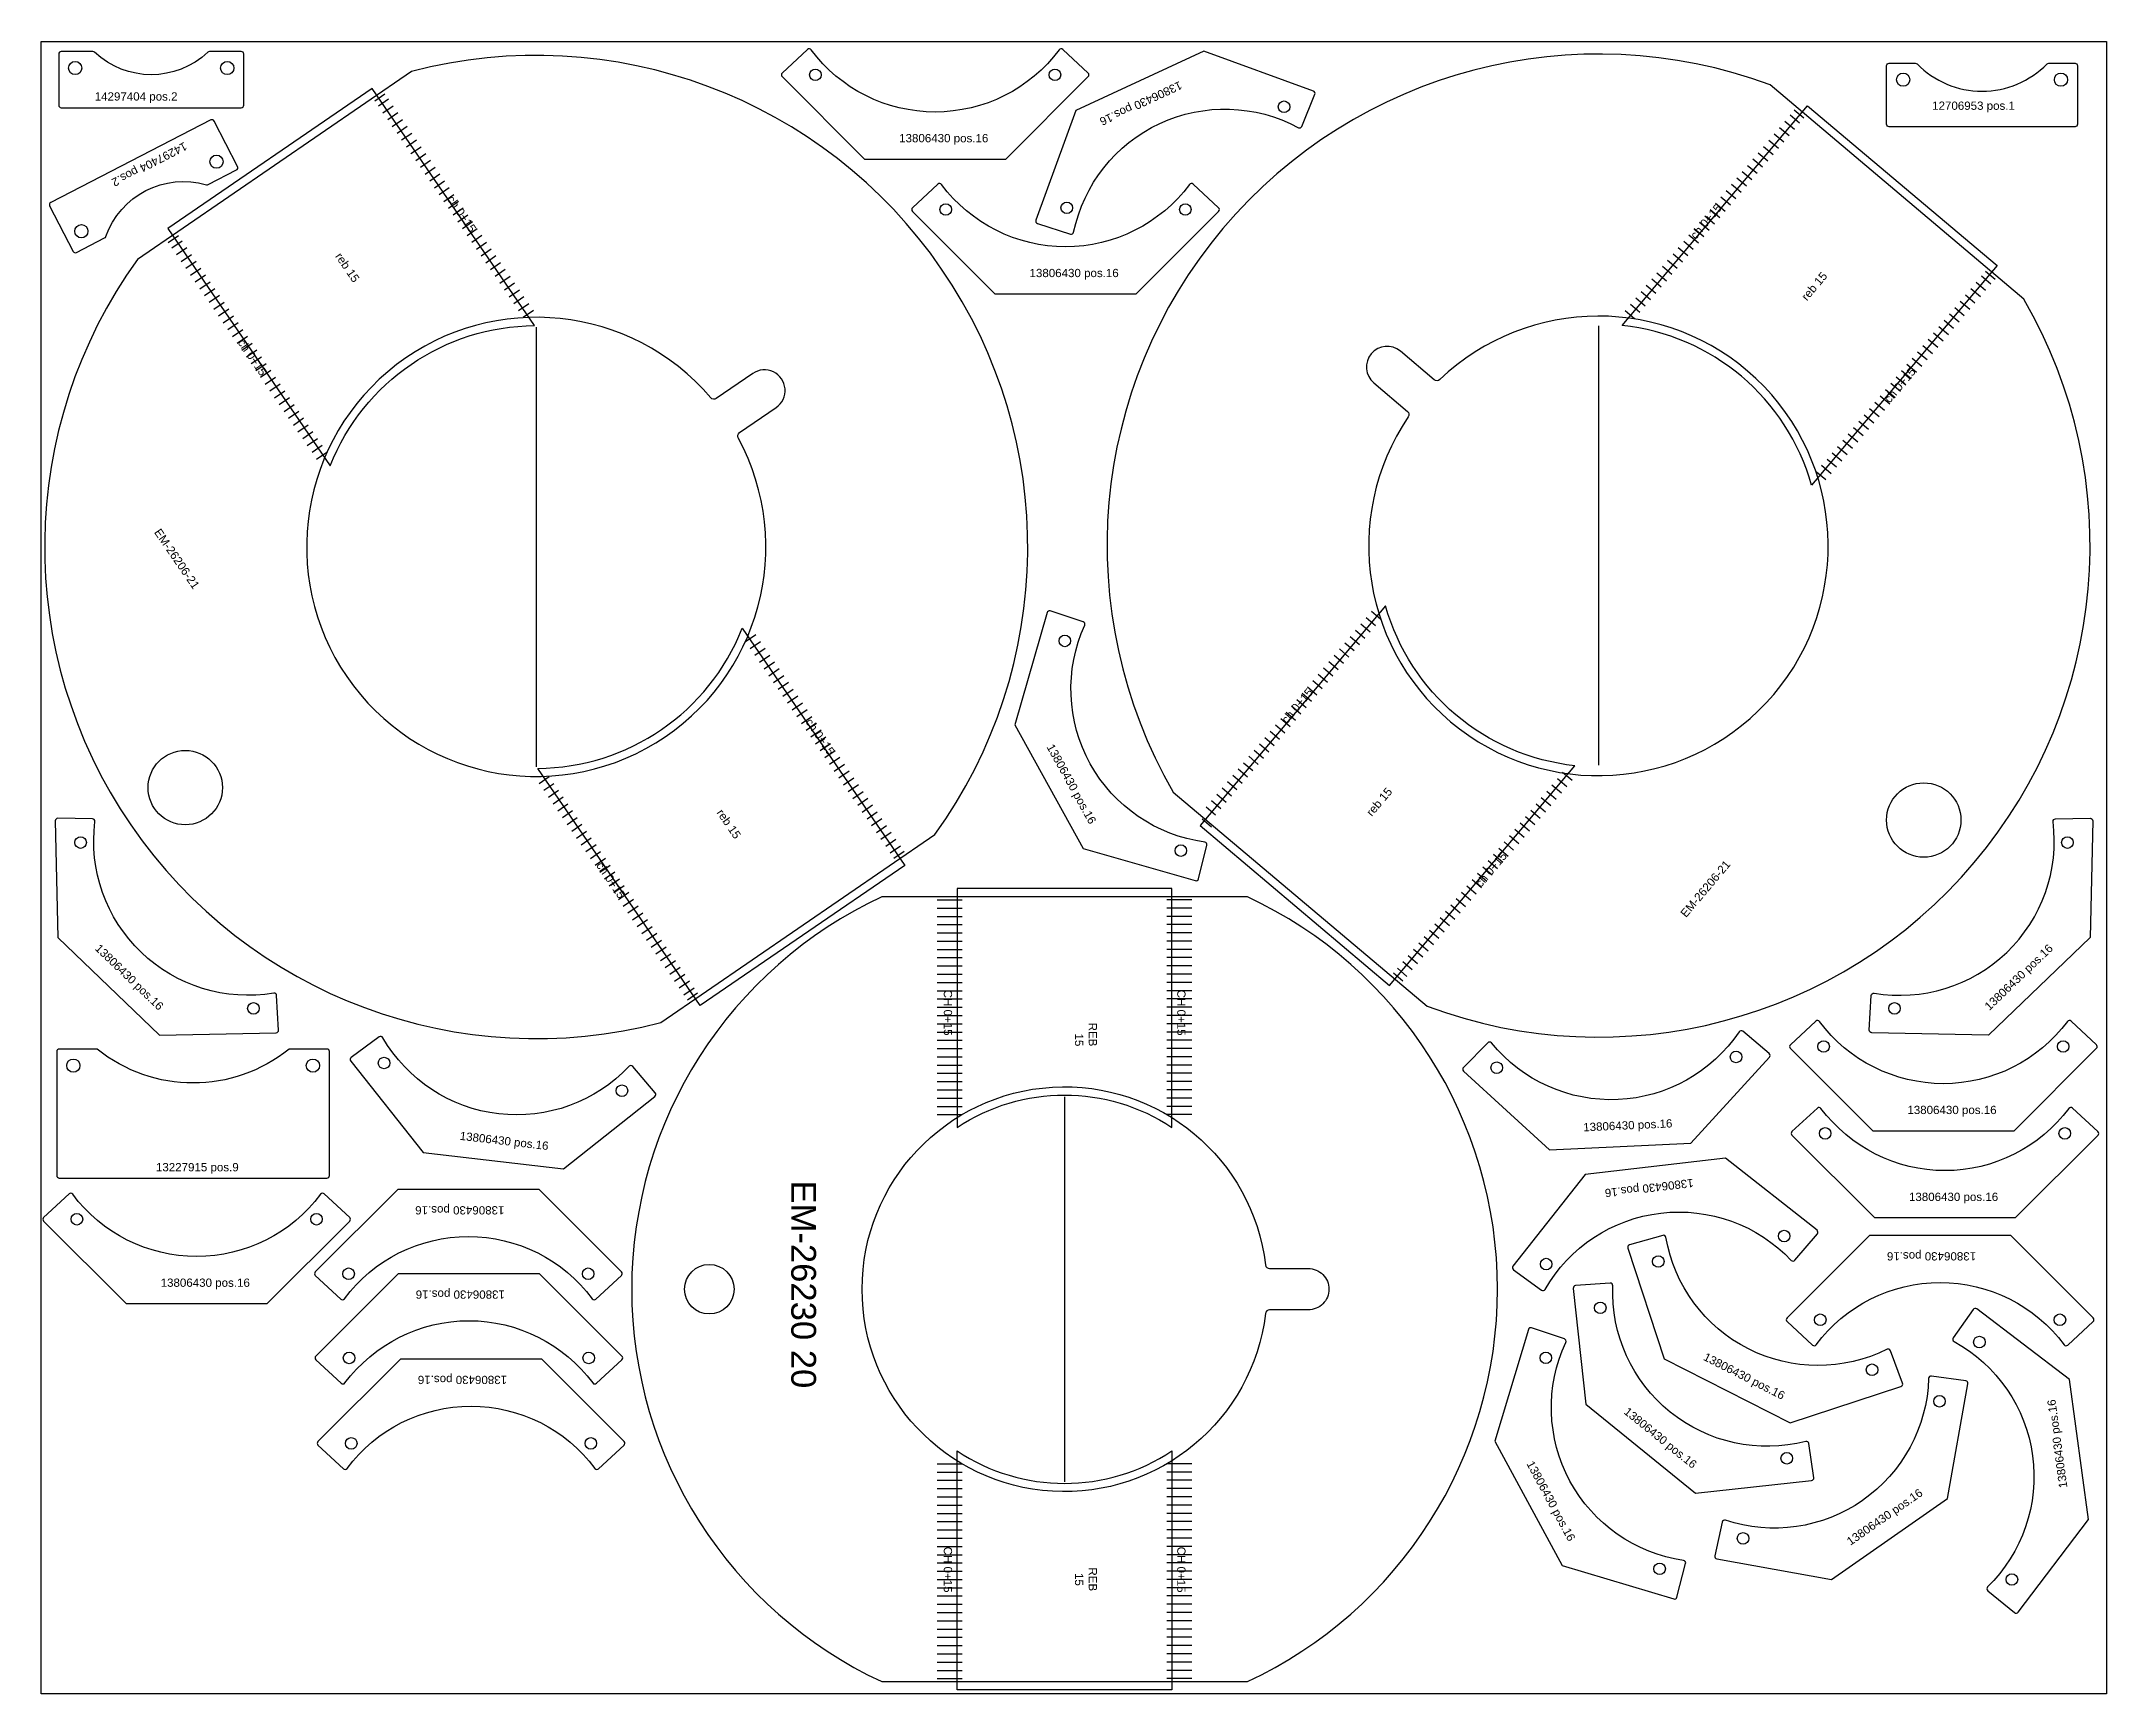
# Model space of a CAD drawing. Header units: millimetres. Extents: x 5807 to 8307, y 2530 to 4530.
import ezdxf

# ---------------------------------------------------------------- set-up
doc = ezdxf.new("R2010")
doc.units = ezdxf.units.MM
for name, color, linetype in [('12706953', 7, 'Continuous'), ('13227915', 7, 'Continuous'), ('13806430', 7, 'Continuous'), ('14297404', 7, 'Continuous'), ('Chanfro', 1, 'Continuous'), ('EM-26206-21', 7, 'Continuous'), ('EM-26230 20', 7, 'Continuous'), ('Rebaixo', 6, 'Continuous'), ('Texto', 3, 'Continuous')]:
    doc.layers.add(name, color=color, linetype=linetype)
doc.styles.get("Standard").update_dxf_attribs({"font": 'arial.ttf'})

msp = doc.modelspace()

# ---------------------------------------------------------------- linework, layer by layer
for p, q in [((6405.7, 4183.8), (6405.7, 3651.8)), ((7691.6, 4185.5), (7691.6, 3653.5)), ((7045.2, 3252.4), (7045.2, 2786.4))]:
    msp.add_line(p, q)
msp.add_lwpolyline([(5806.6, 4529.8), (8306.6, 4529.8), (8306.6, 2529.8), (5806.6, 2529.8)], close=True)
at = {"layer": '12706953', "color": 1}
msp.add_lwpolyline([(8040.3, 4429.4), (8040.3, 4500.4, -0.414214), (8043.3, 4503.4), (8075, 4503.4, -0.201835), (8077.1, 4502.5, 0.420813), (8234.4, 4502.5, -0.201835), (8236.6, 4503.4), (8268.3, 4503.4, -0.414214), (8271.3, 4500.4), (8271.3, 4429.4, -0.414214), (8268.3, 4426.4), (8043.3, 4426.4, -0.414214)], format="xyb", close=True, dxfattribs=at)
for centre in [(8060.3, 4483.4), (8251.3, 4483.4)]:
    msp.add_circle(centre, 8, dxfattribs=at)
at = {"layer": '13227915', "color": 1}
msp.add_lwpolyline([(6106.5, 3310, -0.353016), (5874.3, 3310), (5828.4, 3310, 0.414214), (5825.4, 3307), (5825.4, 3157, 0.414214), (5828.4, 3154), (6152.4, 3154, 0.414214), (6155.4, 3157), (6155.4, 3307, 0.414214), (6152.4, 3310)], format="xyb", close=True, dxfattribs=at)
for centre in [(5845.4, 3290), (6135.4, 3290)]:
    msp.add_circle(centre, 8, dxfattribs=at)
at = {"layer": '13806430', "color": 1}
for points in [[(6703.3, 4487.1), (6803.1, 4387.3), (6974.1, 4387.3), (7073.9, 4487.1, 0.424939), (7073.8, 4491.4), (7043, 4520, 0.446573), (7038.6, 4519.6, -0.502371), (6738.5, 4519.6, 0.446573), (6734.1, 4520), (6703.3, 4491.4, 0.424939)], [(7346.5, 4469.6), (7213.9, 4518), (7058.9, 4445.9), (7010.5, 4313.3, 0.424939), (7012.4, 4309.4), (7052.3, 4296.5, 0.446573), (7056.2, 4298.7, -0.502371), (7328.2, 4425.3, 0.446573), (7332.4, 4426.8), (7348.2, 4465.7, 0.424939)], [(6861.1, 4324), (6960.9, 4224.2), (7131.9, 4224.2), (7231.7, 4324, 0.424939), (7231.6, 4328.3), (7200.9, 4356.9, 0.446573), (7196.4, 4356.5, -0.502371), (6896.4, 4356.5, 0.446573), (6891.9, 4356.9), (6861.2, 4328.3, 0.424939)], [(7024.1, 3838.3), (6985.1, 3702.6), (7067.9, 3553), (7203.5, 3514, 0.424939), (7207.3, 3516.1), (7217.4, 3556.9, 0.446573), (7214.9, 3560.6, -0.502371), (7069.6, 3823.1, 0.446573), (7067.8, 3827.2), (7027.9, 3840.3, 0.424939)], [(5823.6, 3586.3), (5826.5, 3445.2), (5949.9, 3326.9), (6091, 3329.8, 0.424939), (6093.9, 3333), (6091.5, 3374.9, 0.446573), (6088, 3377.7, -0.502371), (5871.5, 3585.4, 0.446573), (5868.6, 3588.8), (5826.6, 3589.4, 0.424939)], [(8289.7, 3586.3), (8286.8, 3445.2), (8163.4, 3326.9), (8022.3, 3329.8, -0.424939), (8019.3, 3333), (8021.7, 3374.9, -0.446573), (8025.2, 3377.7, 0.502371), (8241.8, 3585.4, -0.446573), (8244.7, 3588.8), (8286.7, 3589.4, -0.424939)], [(6181.2, 3295.6), (6268.8, 3185), (6438.6, 3165.2), (6549.3, 3252.8, 0.424939), (6549.7, 3257.1), (6522.5, 3289.1, 0.446573), (6518, 3289.2, -0.502371), (6220, 3323.8, 0.446573), (6215.6, 3324.7), (6181.7, 3299.9, 0.424939)], [(7528.1, 3283.5), (7632.3, 3188.3), (7803.2, 3196), (7898.4, 3300.2, 0.424939), (7898.1, 3304.5), (7866.1, 3331.6, 0.446573), (7861.7, 3331, -0.502371), (7561.9, 3317.5, 0.446573), (7557.5, 3317.7), (7528, 3287.8, 0.424939)], [(7923.7, 3311), (8023.5, 3211.2), (8194.5, 3211.2), (8294.3, 3311, 0.424939), (8294.2, 3315.3), (8263.5, 3343.9, 0.446573), (8259, 3343.5, -0.502371), (7959, 3343.5, 0.446573), (7954.5, 3343.9), (7923.8, 3315.3, 0.424939)], [(7925.6, 3205.8), (8025.4, 3106), (8196.4, 3106), (8296.2, 3205.8, 0.424939), (8296.1, 3210.1), (8265.3, 3238.7, 0.446573), (8260.9, 3238.3, -0.502371), (7960.8, 3238.3, 0.446573), (7956.4, 3238.7), (7925.6, 3210.1, 0.424939)], [(7956, 3090.7), (7845.2, 3178.1), (7675.4, 3158.1), (7588, 3047.3, 0.424939), (7588.5, 3043), (7622.4, 3018.2, 0.446573), (7626.8, 3019.1, -0.502371), (7924.8, 3054.3, 0.446573), (7929.2, 3054.4), (7956.4, 3086.4, 0.424939)], [(5809.4, 3101.9), (5909.2, 3002.1), (6080.2, 3002.1), (6180, 3101.9, 0.424939), (6179.9, 3106.2), (6149.1, 3134.8, 0.446573), (6144.7, 3134.4, -0.502371), (5844.6, 3134.4, 0.446573), (5840.2, 3134.8), (5809.4, 3106.2, 0.424939)], [(6508.9, 3040.3), (6409.1, 3140.1), (6238.1, 3140.1), (6138.3, 3040.3, 0.424939), (6138.3, 3036), (6169.1, 3007.4, 0.446573), (6173.5, 3007.8, -0.502371), (6473.6, 3007.8, 0.446573), (6478, 3007.4), (6508.8, 3036, 0.424939)], [(7727, 3069.2), (7770.9, 2935), (7923.5, 2857.8), (8057.6, 2901.7, 0.424939), (8059.5, 2905.6), (8045, 2945, 0.446573), (8040.8, 2946.7, -0.502371), (7773.1, 3082.2, 0.446573), (7769.3, 3084.6), (7729, 3073, 0.424939)], [(8290.3, 2984.6), (8190.5, 3084.4), (8019.5, 3084.4), (7919.7, 2984.6, 0.424939), (7919.8, 2980.3), (7950.6, 2951.7, 0.446573), (7955, 2952.2, -0.502371), (8255.1, 2952.2, 0.446573), (8259.5, 2951.7), (8290.3, 2980.3, 0.424939)], [(6509.5, 2938.4), (6409.7, 3038.2), (6238.7, 3038.2), (6138.9, 2938.4, 0.424939), (6139, 2934.1), (6169.7, 2905.5, 0.446573), (6174.2, 2905.9, -0.502371), (6474.2, 2905.9, 0.446573), (6478.7, 2905.5), (6509.4, 2934.1, 0.424939)], [(7661, 3020.4), (7676, 2880.1), (7809.1, 2772.7), (7949.4, 2787.8, 0.424939), (7952.1, 2791.2), (7946.1, 2832.7, 0.446573), (7942.4, 2835.2, -0.502371), (7708.8, 3023.6, 0.446573), (7705.6, 3026.7), (7663.7, 3023.8, 0.424939)], [(8199.5, 2628.4), (8284.8, 2740.8), (8261.7, 2910.2), (8149.3, 2995.6, 0.424939), (8145, 2994.9), (8120.8, 2960.6, 0.446573), (8121.9, 2956.2, -0.502371), (8162.5, 2659, 0.446573), (8162.7, 2654.5), (8195.2, 2627.9, 0.424939)], [(7606.7, 2970.7), (7566.2, 2835.5), (7647.4, 2685), (7782.7, 2644.5, 0.424939), (7786.4, 2646.7), (7797, 2687.3, 0.446573), (7794.5, 2691, -0.502371), (7652, 2955.1, 0.446573), (7650.3, 2959.2), (7610.5, 2972.7, 0.424939)], [(6512.1, 2835), (6412.3, 2934.8), (6241.3, 2934.8), (6141.5, 2835, 0.424939), (6141.5, 2830.7), (6172.3, 2802.1, 0.446573), (6176.7, 2802.5, -0.502371), (6476.8, 2802.5, 0.446573), (6481.2, 2802.1), (6512, 2830.7, 0.424939)], [(7834.7, 2692.9), (7973.7, 2668.2), (8113.9, 2766), (8138.7, 2905, 0.424939), (8136.1, 2908.5), (8094.6, 2914.3, 0.446573), (8091.1, 2911.5, -0.502371), (7845.1, 2739.8, 0.446573), (7841.2, 2737.6), (7832.3, 2696.5, 0.424939)]]:
    msp.add_lwpolyline(points, format="xyb", close=True, dxfattribs=at)
for centre in [(6743.6, 4489.3), (7033.6, 4489.3), (7310.9, 4450.6), (6901.4, 4326.2), (7047.9, 4328.3), (7191.4, 4326.2), (7045.6, 3804.1), (5854.2, 3560), (7185.9, 3550.3), (8259.1, 3560), (6063.4, 3359.3), (8049.8, 3359.3), (6221.5, 3293.2), (7858, 3300.5), (7964, 3313.2), (8254, 3313.2), (7568.3, 3287.5), (6509.5, 3259.7), (7965.9, 3208), (8255.9, 3208), (5849.7, 3104.1), (6139.7, 3104.1), (7916.2, 3083.8), (7628.2, 3049.8), (7763.9, 3052.9), (6178.6, 3038.1), (6468.6, 3038.1), (7693.7, 2996.9), (7960, 2982.4), (8250, 2982.4), (8152.5, 2955.4), (6179.2, 2936.2), (6469.2, 2936.2), (7627.8, 2936.3), (8022.6, 2921.9), (8104.3, 2883.7), (6181.8, 2832.8), (6471.8, 2832.8), (7919.4, 2814.8), (7866.5, 2717.8), (7765.5, 2681), (8191.9, 2668)]:
    msp.add_circle(centre, 7, dxfattribs=at)
at = {"layer": '14297404', "color": 1}
for points in [[(5869.1, 4517.5), (5830.7, 4517.5, 0.414214), (5827.7, 4514.5), (5827.7, 4452.5, 0.414214), (5830.7, 4449.5), (6048.7, 4449.5, 0.414214), (6051.7, 4452.5), (6051.7, 4514.5, 0.414214), (6048.7, 4517.5), (6010.3, 4517.5, 0.191068), (6008.2, 4516.6, -0.396615), (5871.2, 4516.6, 0.191068)], [(6008.8, 4356.5), (6042.9, 4374.1, 0.414214), (6044.2, 4378.2), (6015.8, 4433.3, 0.414214), (6011.8, 4434.6), (5818, 4334.7, 0.414214), (5816.7, 4330.7), (5845.1, 4275.6, 0.414214), (5849.1, 4274.3), (5883.3, 4291.9, 0.191068), (5884.7, 4293.5, -0.396615), (6006.6, 4356.3, 0.191068)]]:
    msp.add_lwpolyline(points, format="xyb", close=True, dxfattribs=at)
for centre in [(5847.7, 4497.5), (6031.7, 4497.5), (6018.7, 4384.1), (5855.1, 4299.9)]:
    msp.add_circle(centre, 8, dxfattribs=at)
at = {"layer": 'Chanfro'}
for p, q in [((6222.6, 4466), (6210.2, 4457.5)), ((6226.9, 4459.7), (6214.6, 4451.2)), ((6232.6, 4451.4), (6220.2, 4442.9)), ((6238.2, 4443.2), (6225.9, 4434.7)), ((6243.9, 4434.9), (6231.5, 4426.4)), ((6249.6, 4426.7), (6237.2, 4418.2)), ((7910.7, 4425.6), (7922.1, 4415.9)), ((7917.1, 4433.2), (7928.6, 4423.6)), ((7923.6, 4440.9), (7935, 4431.2)), ((7928.5, 4446.7), (7940, 4437.1)), ((6255.2, 4418.4), (6242.8, 4410)), ((6260.9, 4410.2), (6248.5, 4401.7)), ((6266.5, 4401.9), (6254.1, 4393.5)), ((7891.3, 4402.7), (7902.8, 4393)), ((7897.8, 4410.3), (7909.2, 4400.6)), ((7904.2, 4417.9), (7915.7, 4408.3)), ((6272.2, 4393.7), (6259.8, 4385.2)), ((6277.8, 4385.4), (6265.5, 4377)), ((6283.5, 4377.2), (6271.1, 4368.7)), ((7872, 4379.7), (7883.4, 4370.1)), ((7878.4, 4387.4), (7889.9, 4377.7)), ((7884.9, 4395), (7896.3, 4385.3)), ((6289.1, 4368.9), (6276.8, 4360.5)), ((6294.8, 4360.7), (6282.4, 4352.2)), ((6300.4, 4352.5), (6288.1, 4344)), ((7852.6, 4356.8), (7864.1, 4347.1)), ((7859.1, 4364.5), (7870.5, 4354.8)), ((7865.5, 4372.1), (7877, 4362.4)), ((6306.1, 4344.2), (6293.7, 4335.7)), ((6311.8, 4336), (6299.4, 4327.5)), ((6317.4, 4327.7), (6305, 4319.2)), ((7826.8, 4326.2), (7838.3, 4316.6)), ((7833.3, 4333.9), (7844.7, 4324.2)), ((7839.7, 4341.5), (7851.2, 4331.9)), ((7846.2, 4349.2), (7857.6, 4339.5)), ((6323.1, 4319.5), (6310.7, 4311)), ((6328.7, 4311.2), (6316.3, 4302.7)), ((6334.4, 4303), (6322, 4294.5)), ((7807.5, 4303.3), (7818.9, 4293.6)), ((7813.9, 4311), (7825.4, 4301.3)), ((7820.4, 4318.6), (7831.8, 4308.9)), ((5960.3, 4286.2), (5972.7, 4294.7)), ((5964.7, 4279.9), (5977, 4288.3)), ((5970.3, 4271.6), (5982.7, 4280.1)), ((6340, 4294.7), (6327.7, 4286.2)), ((6345.7, 4286.5), (6333.3, 4278)), ((6351.3, 4278.2), (6339, 4269.7)), ((7788.1, 4280.4), (7799.6, 4270.7)), ((7794.6, 4288), (7806, 4278.4)), ((7801, 4295.7), (7812.5, 4286)), ((5976, 4263.4), (5988.3, 4271.9)), ((5981.6, 4255.1), (5994, 4263.6)), ((5987.3, 4246.9), (5999.6, 4255.4)), ((6357, 4270), (6344.6, 4261.5)), ((6362.6, 4261.7), (6350.3, 4253.2)), ((6368.3, 4253.5), (6355.9, 4245)), ((7768.8, 4257.5), (7780.2, 4247.8)), ((7775.2, 4265.1), (7786.7, 4255.4)), ((7781.7, 4272.7), (7793.1, 4263.1)), ((8171.5, 4241.6), (8160.1, 4251.3)), ((5992.9, 4238.6), (6005.3, 4247.1)), ((5998.6, 4230.4), (6011, 4238.9)), ((6004.2, 4222.1), (6016.6, 4230.6)), ((6374, 4245.2), (6361.6, 4236.7)), ((6379.6, 4237), (6367.2, 4228.5)), ((6385.3, 4228.7), (6372.9, 4220.3)), ((7743, 4226.9), (7754.4, 4217.2)), ((7749.4, 4234.5), (7760.9, 4224.9)), ((7755.9, 4242.2), (7767.3, 4232.5)), ((7762.3, 4249.8), (7773.8, 4240.1)), ((8153.7, 4220.5), (8142.2, 4230.2)), ((8160.1, 4228.1), (8148.7, 4237.8)), ((8166.6, 4235.8), (8155.1, 4245.4)), ((6009.9, 4213.9), (6022.3, 4222.4)), ((6015.5, 4205.6), (6027.9, 4214.1)), ((6021.2, 4197.4), (6033.6, 4205.9)), ((6390.9, 4220.5), (6378.5, 4212)), ((6396.6, 4212.2), (6384.2, 4203.8)), ((6402.2, 4204), (6389.9, 4195.5)), ((7723.6, 4204), (7735.1, 4194.3)), ((7730.1, 4211.6), (7741.5, 4201.9)), ((7736.5, 4219.3), (7748, 4209.6)), ((8134.3, 4197.6), (8122.9, 4207.2)), ((8140.8, 4205.2), (8129.3, 4214.9)), ((8147.2, 4212.8), (8135.8, 4222.5)), ((6026.9, 4189.1), (6039.2, 4197.6)), ((6032.5, 4180.9), (6044.9, 4189.4)), ((6038.2, 4172.6), (6050.5, 4181.1)), ((8108.5, 4167), (8097.1, 4176.7)), ((8115, 4174.6), (8103.5, 4184.3)), ((8121.4, 4182.3), (8110, 4191.9)), ((8127.9, 4189.9), (8116.4, 4199.6)), ((6043.8, 4164.4), (6056.2, 4172.9)), ((6049.5, 4156.1), (6061.8, 4164.6)), ((6055.1, 4147.9), (6067.5, 4156.4)), ((8089.2, 4144.1), (8077.7, 4153.7)), ((8095.6, 4151.7), (8084.2, 4161.4)), ((8102.1, 4159.3), (8090.6, 4169)), ((6060.8, 4139.7), (6073.2, 4148.1)), ((6066.4, 4131.4), (6078.8, 4139.9)), ((6072.1, 4123.2), (6084.5, 4131.6)), ((8069.8, 4121.1), (8058.4, 4130.8)), ((8076.3, 4128.8), (8064.8, 4138.5)), ((8082.7, 4136.4), (8071.3, 4146.1)), ((6077.7, 4114.9), (6090.1, 4123.4)), ((6083.4, 4106.7), (6095.8, 4115.1)), ((6089.1, 4098.4), (6101.4, 4106.9)), ((8044, 4090.6), (8032.6, 4100.2)), ((8050.5, 4098.2), (8039, 4107.9)), ((8056.9, 4105.9), (8045.5, 4115.5)), ((8063.4, 4113.5), (8051.9, 4123.2)), ((6094.7, 4090.2), (6107.1, 4098.6)), ((6100.4, 4081.9), (6112.7, 4090.4)), ((6106, 4073.7), (6118.4, 4082.1)), ((8024.7, 4067.6), (8013.2, 4077.3)), ((8031.1, 4075.3), (8019.7, 4085)), ((8037.6, 4082.9), (8026.1, 4092.6)), ((6111.7, 4065.4), (6124, 4073.9)), ((6117.3, 4057.2), (6129.7, 4065.7)), ((6123, 4048.9), (6135.3, 4057.4)), ((8005.3, 4044.7), (7993.9, 4054.4)), ((8011.8, 4052.4), (8000.3, 4062)), ((8018.2, 4060), (8006.8, 4069.7)), ((6128.6, 4040.7), (6141, 4049.2)), ((6134.3, 4032.4), (6146.7, 4040.9)), ((6139.9, 4024.2), (6152.3, 4032.7)), ((7986, 4021.8), (7974.5, 4031.5)), ((7992.4, 4029.4), (7981, 4039.1)), ((7998.9, 4037.1), (7987.4, 4046.8)), ((7966.6, 3998.9), (7955.2, 4008.5)), ((7973.1, 4006.5), (7961.6, 4016.2)), ((7979.5, 4014.2), (7968.1, 4023.8)), ((7410.1, 3832.5), (7421.6, 3822.8)), ((7416.6, 3840.1), (7428, 3830.5)), ((6671.4, 3811.3), (6659, 3802.8)), ((6677.1, 3803.1), (6664.7, 3794.6)), ((7384.3, 3801.9), (7395.8, 3792.3)), ((7390.8, 3809.6), (7402.2, 3799.9)), ((7397.2, 3817.2), (7408.7, 3807.5)), ((7403.7, 3824.9), (7415.1, 3815.2)), ((6682.7, 3794.8), (6670.4, 3786.3)), ((6688.4, 3786.6), (6676, 3778.1)), ((6694, 3778.3), (6681.7, 3769.8)), ((7365, 3779), (7376.4, 3769.3)), ((7371.4, 3786.7), (7382.9, 3777)), ((7377.9, 3794.3), (7389.3, 3784.6)), ((6699.7, 3770.1), (6687.3, 3761.6)), ((6705.3, 3761.8), (6693, 3753.4)), ((6711, 3753.6), (6698.6, 3745.1)), ((7345.6, 3756.1), (7357.1, 3746.4)), ((7352.1, 3763.7), (7363.5, 3754.1)), ((7358.5, 3771.4), (7370, 3761.7)), ((6716.7, 3745.3), (6704.3, 3736.9)), ((6722.3, 3737.1), (6709.9, 3728.6)), ((6728, 3728.8), (6715.6, 3720.4)), ((7319.8, 3725.5), (7331.3, 3715.8)), ((7326.3, 3733.2), (7337.7, 3723.5)), ((7332.7, 3740.8), (7344.2, 3731.1)), ((7339.2, 3748.4), (7350.6, 3738.8)), ((6733.6, 3720.6), (6721.2, 3712.1)), ((6739.3, 3712.3), (6726.9, 3703.9)), ((6744.9, 3704.1), (6732.6, 3695.6)), ((7300.5, 3702.6), (7311.9, 3692.9)), ((7306.9, 3710.2), (7318.4, 3700.6)), ((7313.4, 3717.9), (7324.8, 3708.2)), ((6750.6, 3695.9), (6738.2, 3687.4)), ((6756.2, 3687.6), (6743.9, 3679.1)), ((6761.9, 3679.4), (6749.5, 3670.9)), ((7281.1, 3679.7), (7292.6, 3670)), ((7287.6, 3687.3), (7299, 3677.6)), ((7294, 3695), (7305.5, 3685.3)), ((6767.5, 3671.1), (6755.2, 3662.6)), ((6773.2, 3662.9), (6760.8, 3654.4)), ((6778.9, 3654.6), (6766.5, 3646.1)), ((7261.8, 3656.7), (7273.2, 3647.1)), ((7268.2, 3664.4), (7279.7, 3654.7)), ((7274.7, 3672), (7286.1, 3662.3)), ((6409.1, 3631.5), (6421.5, 3640)), ((6414.8, 3623.3), (6427.2, 3631.7)), ((6784.5, 3646.4), (6772.1, 3637.9)), ((6790.2, 3638.1), (6777.8, 3629.6)), ((6795.8, 3629.9), (6783.4, 3621.4)), ((7236, 3626.2), (7247.4, 3616.5)), ((7242.4, 3633.8), (7253.9, 3624.1)), ((7248.9, 3641.5), (7260.3, 3631.8)), ((7255.3, 3649.1), (7266.8, 3639.4)), ((7646.7, 3619.8), (7635.2, 3629.4)), ((7653.1, 3627.4), (7641.7, 3637.1)), ((7659.6, 3635), (7648.1, 3644.7)), ((6420.4, 3615), (6432.8, 3623.5)), ((6426.1, 3606.8), (6438.5, 3615.2)), ((6431.8, 3598.5), (6444.1, 3607)), ((6801.5, 3621.6), (6789.1, 3613.1)), ((6807.1, 3613.4), (6794.8, 3604.9)), ((6812.8, 3605.1), (6800.4, 3596.6)), ((7216.6, 3603.2), (7228.1, 3593.6)), ((7223.1, 3610.9), (7234.5, 3601.2)), ((7229.5, 3618.5), (7241, 3608.9)), ((7627.3, 3596.8), (7615.9, 3606.5)), ((7633.8, 3604.5), (7622.3, 3614.2)), ((7640.2, 3612.1), (7628.8, 3621.8)), ((6437.4, 3590.3), (6449.8, 3598.8)), ((6443.1, 3582), (6455.4, 3590.5)), ((6448.7, 3573.8), (6461.1, 3582.3)), ((6818.4, 3596.9), (6806.1, 3588.4)), ((6824.1, 3588.6), (6811.7, 3580.1)), ((6829.7, 3580.4), (6817.4, 3571.9)), ((7211.7, 3588.9), (7223.1, 3579.2)), ((7601.5, 3566.3), (7590.1, 3575.9)), ((7608, 3573.9), (7596.5, 3583.6)), ((7614.4, 3581.6), (7603, 3591.2)), ((7620.9, 3589.2), (7609.4, 3598.9)), ((6454.4, 3565.5), (6466.7, 3574)), ((6460, 3557.3), (6472.4, 3565.8)), ((6465.7, 3549), (6478.1, 3557.5)), ((6835.4, 3572.1), (6823, 3563.7)), ((6841.1, 3563.9), (6828.7, 3555.4)), ((6846.7, 3555.6), (6834.3, 3547.2)), ((7582.2, 3543.3), (7570.7, 3553)), ((7588.6, 3551), (7577.2, 3560.7)), ((7595.1, 3558.6), (7583.6, 3568.3)), ((6471.3, 3540.8), (6483.7, 3549.3)), ((6477, 3532.5), (6489.4, 3541)), ((6482.6, 3524.3), (6495, 3532.8)), ((6851.1, 3549.3), (6838.7, 3540.8)), ((7562.8, 3520.4), (7551.4, 3530.1)), ((7569.3, 3528.1), (7557.8, 3537.7)), ((7575.7, 3535.7), (7564.3, 3545.4)), ((6488.3, 3516), (6500.7, 3524.5)), ((6494, 3507.8), (6506.3, 3516.3)), ((6499.6, 3499.5), (6512, 3508)), ((7543.5, 3497.5), (7532, 3507.2)), ((7549.9, 3505.1), (7538.5, 3514.8)), ((7556.4, 3512.8), (7544.9, 3522.4)), ((6505.3, 3491.3), (6517.6, 3499.8)), ((6510.9, 3483.1), (6523.3, 3491.5)), ((6516.6, 3474.8), (6528.9, 3483.3)), ((6522.2, 3466.6), (6534.6, 3475)), ((6891.2, 3490.7), (6921.2, 3490.7)), ((6891.2, 3480.7), (6921.2, 3480.7)), ((7199.2, 3490.7), (7169.2, 3490.7)), ((7199.2, 3480.7), (7169.2, 3480.7)), ((7517.7, 3466.9), (7506.2, 3476.6)), ((7524.1, 3474.6), (7512.7, 3484.2)), ((7530.6, 3482.2), (7519.1, 3491.9)), ((7537, 3489.8), (7525.6, 3499.5)), ((6527.9, 3458.3), (6540.3, 3466.8)), ((6533.5, 3450.1), (6545.9, 3458.5)), ((6539.2, 3441.8), (6551.6, 3450.3)), ((6891.2, 3470.7), (6921.2, 3470.7)), ((6891.2, 3460.7), (6921.2, 3460.7)), ((6891.2, 3450.7), (6921.2, 3450.7)), ((7199.2, 3470.7), (7169.2, 3470.7)), ((7199.2, 3460.7), (7169.2, 3460.7)), ((7199.2, 3450.7), (7169.2, 3450.7)), ((7498.3, 3444), (7486.9, 3453.7)), ((7504.8, 3451.6), (7493.3, 3461.3)), ((7511.2, 3459.3), (7499.8, 3469)), ((6544.8, 3433.6), (6557.2, 3442)), ((6550.5, 3425.3), (6562.9, 3433.8)), ((6556.2, 3417.1), (6568.5, 3425.5)), ((6891.2, 3440.7), (6921.2, 3440.7)), ((6891.2, 3430.7), (6921.2, 3430.7)), ((7199.2, 3440.7), (7169.2, 3440.7)), ((7199.2, 3430.7), (7169.2, 3430.7)), ((7479, 3421.1), (7467.5, 3430.7)), ((7485.4, 3428.7), (7474, 3438.4)), ((7491.9, 3436.4), (7480.4, 3446)), ((6561.8, 3408.8), (6574.2, 3417.3)), ((6567.5, 3400.6), (6579.8, 3409.1)), ((6573.1, 3392.3), (6585.5, 3400.8)), ((6891.2, 3420.7), (6921.2, 3420.7)), ((6891.2, 3410.7), (6921.2, 3410.7)), ((6891.2, 3400.7), (6921.2, 3400.7)), ((7199.2, 3420.7), (7169.2, 3420.7)), ((7199.2, 3410.7), (7169.2, 3410.7)), ((7199.2, 3400.7), (7169.2, 3400.7)), ((7454.7, 3392.3), (7443.2, 3401.9)), ((7459.6, 3398.1), (7448.2, 3407.8)), ((7466.1, 3405.8), (7454.6, 3415.5)), ((7472.5, 3413.4), (7461.1, 3423.1)), ((6578.8, 3384.1), (6591.1, 3392.6)), ((6584.4, 3375.8), (6596.8, 3384.3)), ((6588.8, 3369.5), (6601.1, 3378)), ((6891.2, 3390.7), (6921.2, 3390.7)), ((6891.2, 3380.7), (6921.2, 3380.7)), ((7199.2, 3390.7), (7169.2, 3390.7)), ((7199.2, 3380.7), (7169.2, 3380.7)), ((6891.2, 3370.7), (6921.2, 3370.7)), ((6891.2, 3360.7), (6921.2, 3360.7)), ((6891.2, 3350.7), (6921.2, 3350.7)), ((7199.2, 3370.7), (7169.2, 3370.7)), ((7199.2, 3360.7), (7169.2, 3360.7)), ((7199.2, 3350.7), (7169.2, 3350.7)), ((6891.2, 3340.7), (6921.2, 3340.7)), ((6891.2, 3330.7), (6921.2, 3330.7)), ((7199.2, 3340.7), (7169.2, 3340.7)), ((7199.2, 3330.7), (7169.2, 3330.7)), ((6891.2, 3320.7), (6921.2, 3320.7)), ((6891.2, 3310.7), (6921.2, 3310.7)), ((6891.2, 3300.7), (6921.2, 3300.7)), ((7199.2, 3320.7), (7169.2, 3320.7)), ((7199.2, 3310.7), (7169.2, 3310.7)), ((7199.2, 3300.7), (7169.2, 3300.7)), ((6891.2, 3290.7), (6921.2, 3290.7)), ((6891.2, 3280.7), (6921.2, 3280.7)), ((7199.2, 3290.7), (7169.2, 3290.7)), ((7199.2, 3280.7), (7169.2, 3280.7)), ((6891.2, 3270.7), (6921.2, 3270.7)), ((6891.2, 3260.7), (6921.2, 3260.7)), ((6891.2, 3250.7), (6921.2, 3250.7)), ((7199.2, 3270.7), (7169.2, 3270.7)), ((7199.2, 3260.7), (7169.2, 3260.7)), ((7199.2, 3250.7), (7169.2, 3250.7)), ((6891.2, 3240.7), (6921.2, 3240.7)), ((6891.2, 3230.7), (6921.2, 3230.7)), ((7199.2, 3240.7), (7169.2, 3240.7)), ((7199.2, 3230.7), (7169.2, 3230.7)), ((6891.2, 2808.1), (6921.2, 2808.1)), ((7199.2, 2808.1), (7169.2, 2808.1)), ((6891.2, 2798.1), (6921.2, 2798.1)), ((6891.2, 2788.1), (6921.2, 2788.1)), ((6891.2, 2778.1), (6921.2, 2778.1)), ((7199.2, 2798.1), (7169.2, 2798.1)), ((7199.2, 2788.1), (7169.2, 2788.1)), ((7199.2, 2778.1), (7169.2, 2778.1)), ((6891.2, 2768.1), (6921.2, 2768.1)), ((6891.2, 2758.1), (6921.2, 2758.1)), ((7199.2, 2768.1), (7169.2, 2768.1)), ((7199.2, 2758.1), (7169.2, 2758.1)), ((6891.2, 2748.1), (6921.2, 2748.1)), ((6891.2, 2738.1), (6921.2, 2738.1)), ((6891.2, 2728.1), (6921.2, 2728.1)), ((7199.2, 2748.1), (7169.2, 2748.1)), ((7199.2, 2738.1), (7169.2, 2738.1)), ((7199.2, 2728.1), (7169.2, 2728.1)), ((6891.2, 2718.1), (6921.2, 2718.1)), ((6891.2, 2708.1), (6921.2, 2708.1)), ((7199.2, 2718.1), (7169.2, 2718.1)), ((7199.2, 2708.1), (7169.2, 2708.1)), ((6891.2, 2698.1), (6921.2, 2698.1)), ((6891.2, 2688.1), (6921.2, 2688.1)), ((6891.2, 2678.1), (6921.2, 2678.1)), ((7199.2, 2698.1), (7169.2, 2698.1)), ((7199.2, 2688.1), (7169.2, 2688.1)), ((7199.2, 2678.1), (7169.2, 2678.1)), ((6891.2, 2668.1), (6921.2, 2668.1)), ((6891.2, 2658.1), (6921.2, 2658.1)), ((7199.2, 2668.1), (7169.2, 2668.1)), ((7199.2, 2658.1), (7169.2, 2658.1)), ((6891.2, 2648.1), (6921.2, 2648.1)), ((6891.2, 2638.1), (6921.2, 2638.1)), ((6891.2, 2628.1), (6921.2, 2628.1)), ((7199.2, 2648.1), (7169.2, 2648.1)), ((7199.2, 2638.1), (7169.2, 2638.1)), ((7199.2, 2628.1), (7169.2, 2628.1)), ((6891.2, 2618.1), (6921.2, 2618.1)), ((6891.2, 2608.1), (6921.2, 2608.1)), ((7199.2, 2618.1), (7169.2, 2618.1)), ((7199.2, 2608.1), (7169.2, 2608.1)), ((6891.2, 2598.1), (6921.2, 2598.1)), ((6891.2, 2588.1), (6921.2, 2588.1)), ((6891.2, 2578.1), (6921.2, 2578.1)), ((7199.2, 2598.1), (7169.2, 2598.1)), ((7199.2, 2588.1), (7169.2, 2588.1)), ((7199.2, 2578.1), (7169.2, 2578.1)), ((6891.2, 2568.1), (6921.2, 2568.1)), ((6891.2, 2558.1), (6921.2, 2558.1)), ((7199.2, 2568.1), (7169.2, 2568.1)), ((7199.2, 2558.1), (7169.2, 2558.1)), ((6891.2, 2548.1), (6921.2, 2548.1)), ((7199.2, 2548.1), (7169.2, 2548.1))]:
    msp.add_line(p, q, dxfattribs=at)
at = {"layer": 'EM-26206-21'}
for points in [[(6888.2, 3569.6, 0.703465), (6254.9, 4493.3), (5923.2, 4265.9, 0.703465), (6556.5, 3342.2)], [(7899.1, 4477.1, 0.703465), (7176.8, 3621.2), (7484.1, 3361.9, 0.703465), (8206.4, 4217.8)], [(6651.9, 4056.2), (6696.1, 4086.6, 1), (6667.8, 4127.8), (6623.6, 4097.5, -0.383438), (6617, 4098.4, 18.813513), (6650.3, 4049.8, -0.383438)], [(7492.7, 4120.1), (7451.7, 4154.7, 1), (7419.5, 4116.5), (7460.4, 4081.9, -0.383438), (7461.3, 4075.3, 18.813513), (7499.4, 4120.3, -0.383438)]]:
    msp.add_lwpolyline(points, format="xyb", close=True, dxfattribs=at)
for centre in [(5980.9, 3626.5), (8085.2, 3587.3)]:
    msp.add_circle(centre, 45, dxfattribs=at)
at = {"layer": 'EM-26230 20'}
for points in [[(7266.5, 2544.4, 0.637371), (7266.5, 3494.4), (6824, 3494.4, 0.637371), (6824, 2544.4)], [(7288.4, 3048.8, 0.379405), (7293.4, 3044.4), (7340.2, 3044.4, -0.414214), (7365.2, 3019.4), (7365.2, 3019.4, -0.414214), (7340.2, 2994.4), (7293.4, 2994.4, 0.379405), (7288.4, 2990, -16.606449)]]:
    msp.add_lwpolyline(points, format="xyb", close=True, dxfattribs=at)
msp.add_circle((6615.2, 3019.4), 30, dxfattribs=at)
at = {"layer": 'Rebaixo'}
for points in [[(6403.8, 4185.7), (6207.1, 4472.7), (5959.7, 4303.1), (6156.4, 4016.1, -0.306066)], [(7720.2, 4186), (7944.6, 4451.8), (8173.9, 4258.4), (7949.5, 3992.5, 0.306066)], [(7433.7, 3846.5), (7209.3, 3580.7), (7438.6, 3387.2), (7663, 3653, -0.306066)], [(6655, 3819.4), (6851.7, 3532.4), (6604.3, 3362.8), (6407.5, 3649.8, 0.306066)], [(6915.2, 3215.2, -0.301787), (7175.2, 3215.2), (7175.2, 3504.4), (6915.2, 3504.4)], [(6915.2, 2823.6, 0.301787), (7175.2, 2823.6), (7175.2, 2534.4), (6915.2, 2534.4)]]:
    msp.add_lwpolyline(points, format="xyb", close=True, dxfattribs=at)

# ---------------------------------------------------------------- texts
at = {"layer": 'Chanfro', "char_height": 10}
for s, width, heights, insert, attachment_point, rotation in [('ch 0+15', 79.958, [2.55], (6333.8, 4303.2), 3, 304.433), ('ch 0+15', 79.958, [2.55], (7801.6, 4295.8), 1, 49.8358), ('ch 0+15', 79.958, [2.55], (6072.1, 4123.8), 9, 304.433), ('ch 0+15', 79.958, [2.55], (8044.1, 4091.2), 7, 49.8358), ('ch 0+15', 79.958, [2.55], (7339.1, 3747.8), 3, 49.8358), ('ch 0+15', 79.958, [2.55], (6739.3, 3711.7), 1, 304.433), ('ch 0+15', 79.958, [2.55], (6477.6, 3532.3), 7, 304.433), ('ch 0+15', 79.958, [2.55], (7581.6, 3543.2), 9, 49.8358), ('CH 0+15', 63.746, [0], (6898.9, 3326.4), 9, 270), ('CH 0+15', 63.746, [0], (7191.6, 3326.4), 3, 270), ('{\\W1.22065; }CH 0+15', 63.746, [0], (6898.9, 2712.5), 7, 270), ('{\\W1.22065; }CH 0+15', 63.746, [0], (7191.6, 2712.5), 1, 270)]:
    msp.add_mtext_dynamic_manual_height_columns(s, width=width, gutter_width=12.5, heights=heights, dxfattribs=dict(at, insert=insert, attachment_point=attachment_point, rotation=rotation))
at = {"layer": 'Rebaixo', "char_height": 10}
for s, width, insert, attachment_point, rotation in [('reb 15', 191.299, (6192.5, 4242.6), 3, 304.433), ('reb 15', 191.299, (7936.1, 4221.5), 1, 49.8358), ('reb 15', 191.299, (7435, 3627.7), 3, 49.8358), ('reb 15', 191.299, (6631.8, 3601.8), 1, 304.433), ('REB\\P15', 112.629, (7084.5, 3313.3), 3, 270), ('{\\W5.52306;  }REB\\P{\\W6.38773;  }15', 112.629, (7084.5, 2725.5), 1, 270)]:
    msp.add_mtext_dynamic_manual_height_columns(s, width=width, gutter_width=12.5, heights=[0], dxfattribs=dict(at, insert=insert, attachment_point=attachment_point, rotation=rotation))
at = {"layer": 'Texto', "color": 1, "char_height": 10}
for s, width, insert, attachment_point, rotation in [('13806430 pos.16', 133.945, (7188.7, 4472.9), 1, 204.9459), ('14297404 pos.2', 160.333, (5984.3, 4399.4), 1, 207.2531), ('13806430 pos.16', 133.945, (7031.9, 3680.6), 1, 298.9506), ('13806430 pos.16', 133.945, (5877.7, 3438.1), 1, 316.1914), ('13806430 pos.16', 133.945, (8235.6, 3438.1), 3, 43.8086), ('13806430 pos.16', 133.945, (7672.8, 3220.4), 1, 2.5822), ('13806430 pos.16', 133.945, (6313.9, 3210.2), 1, 353.3672), ('13806430 pos.16', 133.945, (7807.1, 3143.2), 1, 186.7324), ('13806430 pos.16', 133.945, (6367.2, 3109.9), 1, 180), ('13806430 pos.16', 133.945, (8148.6, 3054.2), 1, 180), ('13806430 pos.16', 133.945, (6367.8, 3007.9), 1, 180), ('13806430 pos.16', 133.945, (7822, 2943.1), 1, 333.1404), ('13806430 pos.16', 133.945, (6370.4, 2904.6), 1, 180), ('13806430 pos.16', 133.945, (7727.6, 2877.3), 1, 321.1069), ('13806430 pos.16', 133.945, (8249.2, 2778.2), 1, 97.7897), ('13806430 pos.16', 133.945, (7612.8, 2813), 1, 298.3492), ('13806430 pos.16', 133.945, (7990.7, 2717), 1, 34.901)]:
    msp.add_mtext_dynamic_manual_height_columns(s, width=width, gutter_width=12.5, heights=[0], dxfattribs=dict(at, insert=insert, attachment_point=attachment_point, rotation=rotation))
at = {"layer": 'Texto', "color": 1, "char_height": 10, "attachment_point": 1}
for s, width, insert in [('14297404 pos.2', 160.333, (5871.3, 4468.1)), ('{\\W6.996096; }12706953 pos.1', 150.434, (8068.2, 4456.9)), ('13806430 pos.16', 133.945, (6845, 4417.6)), ('13806430 pos.16', 133.945, (7002.8, 4254.4)), ('13806430 pos.16', 133.945, (8065.4, 3241.4)), ('13227915 pos.9', 353.6, (5945.4, 3172.1)), ('13806430 pos.16', 133.945, (8067.3, 3136.2)), ('13806430 pos.16', 133.945, (5951.1, 3032.3))]:
    msp.add_mtext_dynamic_manual_height_columns(s, width=width, gutter_width=12.5, heights=[0], dxfattribs=dict(at, insert=insert))
at = {"layer": 'Texto', "attachment_point": 1}
for s, width, insert, char_height, rotation in [('EM-26206-21', 439.334, (5951, 3941.2), 10, 304.433), ('EM-26206-21', 439.334, (7789.8, 3475), 10, 49.8358), ('{\\W5.23228;  }EM-26230 20', 490, (6744.4, 3272.9), 30, 270)]:
    msp.add_mtext_dynamic_manual_height_columns(s, width=width, gutter_width=12.5, heights=[0], dxfattribs=dict(at, insert=insert, char_height=char_height, rotation=rotation))

doc.saveas('drawing.dxf')
